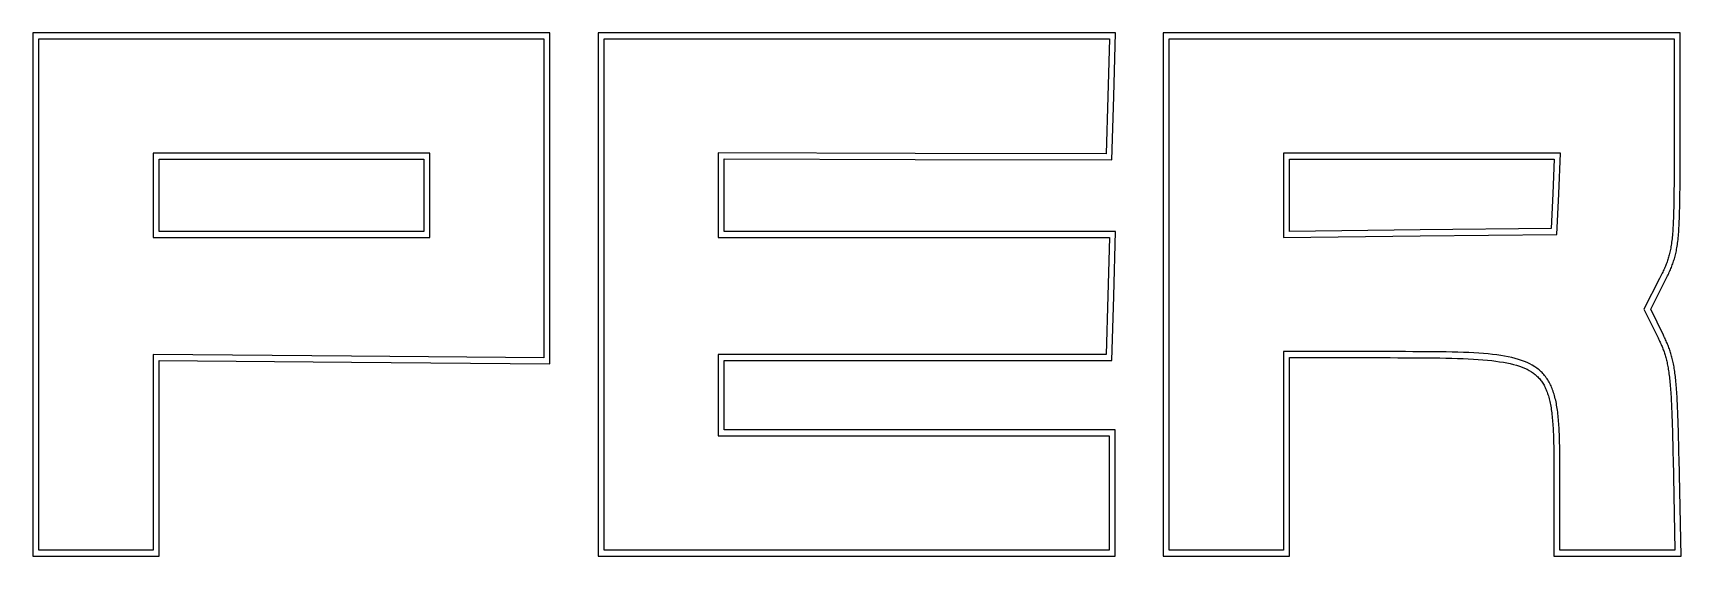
# Model space of a CAD drawing. Header units: metres. Extents: x 0 to 745, y 0 to 539.
# Drawn here: x 225.2 to 444.5, y -0.4 to 69.2 of the extents above; entities that cross this region are included whole.
import ezdxf

# ---------------------------------------------------------------- set-up
doc = ezdxf.new("R2010")
doc.units = ezdxf.units.M

msp = doc.modelspace()

# ---------------------------------------------------------------- linework, layer by layer
at = {"layer": '2', "color": 7}
for p, q in [((259.599936, 69.19988), (225.199936, 69.19988)), ((225.199976, 69.19988), (225.199976, 34.39988)), ((226, 68.399952), (259.6, 68.399952)), ((226.00004, 34.399952), (226.00004, 68.399952)), ((293.999936, 69.19988), (259.599936, 69.19988)), ((259.6, 68.399952), (293.2, 68.399952)), ((293.2, 68.399952), (293.2, 47.17808)), ((293.999936, 47.178008), (293.999936, 69.19988)), ((334.828104, 69.199888), (300.399976, 69.199888)), ((300.399976, 69.19988), (300.399976, 34.39988)), ((301.2, 68.399952), (334.828128, 68.399952)), ((301.2, 34.399944), (301.2, 68.399944)), ((369.26716, 69.199888), (334.828104, 69.199888)), ((334.828128, 68.399952), (368.445312, 68.399952)), ((368.445312, 68.399952), (368.228128, 60.767136)), ((369.028104, 60.74364), (369.26716, 69.199888)), ((375.599976, 69.19988), (375.599976, 34.39988)), ((375.599976, 69.199768), (375.599976, 69.19988)), ((409.999976, 69.199768), (375.599976, 69.199768)), ((376.4, 34.400064), (376.4, 68.400064)), ((376.4, 68.400064), (376.4, 68.399952)), ((376.4, 68.399952), (410, 68.399952)), ((444.399976, 69.199768), (409.999976, 69.199768)), ((410, 68.399952), (443.6, 68.399952)), ((443.6, 68.399952), (443.6, 54.535888)), ((444.399976, 54.535704), (444.399976, 69.199768)), ((368.228128, 60.767136), (368.010936, 53.112448)), ((368.78904, 52.309264), (369.028104, 60.74364)), ((241.2, 53.200008), (241.2, 47.600008)), ((259.6, 53.200008), (241.2, 53.200008)), ((278, 53.200008), (259.6, 53.200008)), ((278, 47.600008), (278, 53.200008)), ((342.60156, 53.176528), (316.4, 53.242128)), ((316.4, 53.242128), (316.4, 47.620256)), ((368.010936, 53.112448), (342.60156, 53.176528)), ((391.6, 53.200008), (391.6, 47.584384)), ((410.037504, 53.200008), (391.6, 53.200008)), ((428.495312, 53.200008), (410.037504, 53.200008)), ((428.237504, 47.781256), (428.495312, 53.200008)), ((443.599121, 52.650245), (443.598327, 52.059684)), ((443.599637, 53.259542), (443.599121, 52.650245)), ((443.599916, 53.887961), (443.599637, 53.259542)), ((443.6, 54.535888), (443.599916, 53.887961)), ((444.398478, 52.058594), (444.399201, 52.649442)), ((444.399201, 52.649442), (444.399661, 53.258976)), ((444.399661, 53.258976), (444.399905, 53.887596)), ((444.399905, 53.887596), (444.399976, 54.535704)), ((242, 52.399968), (259.6, 52.399968)), ((242, 47.599968), (242, 52.399968)), ((259.6, 52.399968), (277.2, 52.399968)), ((277.2, 52.399968), (277.2, 47.599968)), ((317.199976, 47.620192), (317.199976, 52.438944)), ((317.199976, 52.438944), (342.598416, 52.376464)), ((342.598416, 52.376464), (368.78904, 52.309264)), ((392.4, 52.399968), (410.037504, 52.399968)), ((392.4, 47.584344), (392.4, 52.399968)), ((410.037504, 52.399968), (427.656248, 52.399968)), ((427.656248, 52.399968), (427.439064, 47.81872)), ((443.595739, 50.933232), (443.593862, 50.39657)), ((443.597214, 51.487475), (443.595739, 50.933232)), ((443.598327, 52.059684), (443.597214, 51.487475)), ((444.394286, 50.394149), (444.396065, 50.931349)), ((444.396065, 50.931349), (444.397447, 51.48603)), ((444.397447, 51.48603), (444.398478, 52.058594)), ((443.581499, 48.418023), (443.576988, 47.963484)), ((443.585401, 48.888215), (443.581499, 48.418023)), ((443.588734, 49.374447), (443.585401, 48.888215)), ((443.591541, 49.877104), (443.588734, 49.374447)), ((443.593862, 50.39657), (443.591541, 49.877104)), ((444.37786, 47.956341), (444.382299, 48.412148)), ((444.382299, 48.412148), (444.386116, 48.883431)), ((444.386116, 48.883431), (444.389356, 49.370592)), ((444.389356, 49.370592), (444.392065, 49.874031)), ((444.392065, 49.874031), (444.394286, 50.394149)), ((241.2, 47.600008), (241.2, 42.000008)), ((242, 42.799968), (242, 47.599968)), ((277.2, 47.599968), (277.2, 42.799968)), ((278, 42.000008), (278, 47.600008)), ((293.2, 47.17808), (293.2, 25.960888)), ((293.999936, 25.153008), (293.999936, 47.178008)), ((316.4, 47.620256), (316.4, 41.999944)), ((317.199976, 42.79988), (317.199976, 47.620192)), ((391.6, 47.584384), (391.6, 41.964072)), ((392.4, 42.773408), (392.4, 47.584344)), ((427.439064, 47.81872), (427.218752, 43.19528)), ((427.981248, 42.404696), (428.237504, 47.781256)), ((443.552017, 46.294164), (443.543836, 45.912116)), ((443.559382, 46.68994), (443.552017, 46.294164)), ((443.565971, 47.099828), (443.559382, 46.68994)), ((443.571826, 47.524215), (443.565971, 47.099828)), ((443.576988, 47.963484), (443.571826, 47.524215)), ((444.344766, 45.895404), (444.352988, 46.279848)), ((444.352988, 46.279848), (444.360364, 46.677763)), ((444.360364, 46.677763), (444.366938, 47.089549)), ((444.366938, 47.089549), (444.372755, 47.515608)), ((444.372755, 47.515608), (444.37786, 47.956341)), ((443.475271, 43.88652), (443.460211, 43.589774)), ((443.489224, 44.194297), (443.475271, 43.88652)), ((443.502112, 44.513489), (443.489224, 44.194297)), ((443.513976, 44.844481), (443.502112, 44.513489)), ((443.524856, 45.18766), (443.513976, 44.844481)), ((443.534796, 45.543409), (443.524856, 45.18766)), ((443.543836, 45.912116), (443.534796, 45.543409)), ((444.27514, 43.849145), (444.289385, 44.161193)), ((444.289385, 44.161193), (444.302514, 44.484304)), ((444.302514, 44.484304), (444.314571, 44.818879)), ((444.314571, 44.818879), (444.325603, 45.16532)), ((444.325603, 45.16532), (444.335653, 45.524028)), ((444.335653, 45.524028), (444.344766, 45.895404)), ((241.2, 42.000008), (259.6, 42.000008)), ((259.6, 42.799968), (242, 42.799968)), ((277.2, 42.799968), (259.6, 42.799968)), ((259.6, 42.000008), (278, 42.000008)), ((316.4, 41.999944), (342.828128, 41.999944)), ((342.828104, 42.79988), (317.199976, 42.79988)), ((369.26716, 42.79988), (342.828104, 42.79988)), ((342.828128, 41.999944), (368.445312, 41.999944)), ((368.445312, 41.999944), (368.228128, 34.21088)), ((369.028104, 34.188944), (369.26716, 42.79988)), ((391.6, 41.964072), (409.804688, 42.184384)), ((409.795312, 42.984344), (392.4, 42.773408)), ((427.218752, 43.19528), (409.795312, 42.984344)), ((409.804688, 42.184384), (427.981248, 42.404696)), ((443.320312, 41.789016), (443.294964, 41.566654)), ((443.344282, 42.019343), (443.320312, 41.789016)), ((443.366854, 42.258002), (443.344282, 42.019343)), ((443.388071, 42.505379), (443.366854, 42.258002)), ((443.407974, 42.76186), (443.388071, 42.505379)), ((443.426604, 43.027829), (443.407974, 42.76186)), ((443.444002, 43.303672), (443.426604, 43.027829)), ((443.460211, 43.589774), (443.444002, 43.303672)), ((444.089222, 41.472345), (444.1156, 41.702896)), ((444.1156, 41.702896), (444.140393, 41.94088)), ((444.140393, 41.94088), (444.163711, 42.186719)), ((444.163711, 42.186719), (444.185597, 42.440812)), ((444.185597, 42.440812), (444.206098, 42.703562)), ((444.206098, 42.703562), (444.225257, 42.975368)), ((444.225257, 42.975368), (444.243121, 43.256634)), ((444.243121, 43.256634), (444.259733, 43.547759)), ((444.259733, 43.547759), (444.27514, 43.849145)), ((442.91431, 39.528429), (442.869056, 39.369308)), ((442.957611, 39.690515), (442.91431, 39.528429)), ((442.999012, 39.855985), (442.957611, 39.690515)), ((443.038567, 40.025258), (442.999012, 39.855985)), ((443.076329, 40.198754), (443.038567, 40.025258)), ((443.112352, 40.376891), (443.076329, 40.198754)), ((443.146689, 40.560088), (443.112352, 40.376891)), ((443.179394, 40.748765), (443.146689, 40.560088)), ((443.21052, 40.943341), (443.179394, 40.748765)), ((443.240122, 41.144235), (443.21052, 40.943341)), ((443.268252, 41.351866), (443.240122, 41.144235)), ((443.294964, 41.566654), (443.268252, 41.351866)), ((443.681004, 39.319692), (443.727636, 39.493089)), ((443.727636, 39.493089), (443.772269, 39.669841)), ((443.772269, 39.669841), (443.814935, 39.850318)), ((443.814935, 39.850318), (443.855666, 40.034886)), ((443.855666, 40.034886), (443.894492, 40.223913)), ((443.894492, 40.223913), (443.931445, 40.417769)), ((443.931445, 40.417769), (443.966558, 40.61682)), ((443.966558, 40.61682), (443.99986, 40.821435)), ((443.99986, 40.821435), (444.031384, 41.031982)), ((444.031384, 41.031982), (444.061161, 41.24883)), ((444.061161, 41.24883), (444.089222, 41.472345)), ((442.078614, 37.37984), (442.000387, 37.21822)), ((442.154137, 37.538557), (442.078614, 37.37984)), ((442.227011, 37.694791), (442.154137, 37.538557)), ((442.297288, 37.84896), (442.227011, 37.694791)), ((442.365023, 38.001484), (442.297288, 37.84896)), ((442.430269, 38.152781), (442.365023, 38.001484)), ((442.493079, 38.303271), (442.430269, 38.152781)), ((442.553507, 38.453374), (442.493079, 38.303271)), ((442.611607, 38.603507), (442.553507, 38.453374)), ((442.667432, 38.75409), (442.611607, 38.603507)), ((442.721036, 38.905543), (442.667432, 38.75409)), ((442.772472, 39.058284), (442.721036, 38.905543)), ((442.821794, 39.212732), (442.772472, 39.058284)), ((442.869056, 39.369308), (442.821794, 39.212732)), ((442.8786, 37.203428), (442.954077, 37.366695)), ((442.954077, 37.366695), (443.027146, 37.528533)), ((443.027146, 37.528533), (443.097839, 37.689309)), ((443.097839, 37.689309), (443.166188, 37.849393)), ((443.166188, 37.849393), (443.232223, 38.009152)), ((443.232223, 38.009152), (443.295977, 38.168954)), ((443.295977, 38.168954), (443.35748, 38.329167)), ((443.35748, 38.329167), (443.416764, 38.490159)), ((443.416764, 38.490159), (443.473861, 38.652299)), ((443.473861, 38.652299), (443.528802, 38.815954)), ((443.528802, 38.815954), (443.581618, 38.981492)), ((443.581618, 38.981492), (443.632342, 39.149282)), ((443.632342, 39.149282), (443.681004, 39.319692)), ((441.659376, 36.534328), (439.585936, 32.439016)), ((440.481224, 32.434144), (442.373416, 36.173208)), ((441.748952, 36.711751), (441.659376, 36.534328)), ((441.835609, 36.884594), (441.748952, 36.711751)), ((441.919403, 37.053277), (441.835609, 36.884594)), ((442.000387, 37.21822), (441.919403, 37.053277)), ((442.373416, 36.173208), (442.463999, 36.352778)), ((442.463999, 36.352778), (442.551986, 36.52871)), ((442.551986, 36.52871), (442.637409, 36.701374)), ((442.637409, 36.701374), (442.720297, 36.871136)), ((442.720297, 36.871136), (442.800684, 37.038365)), ((442.800684, 37.038365), (442.8786, 37.203428)), ((225.199976, 34.39988), (225.199976, -0.40012)), ((226.00004, 0.399952), (226.00004, 34.399952)), ((300.399976, 34.39988), (300.399976, -0.40012)), ((301.2, 0.399944), (301.2, 34.399944)), ((368.228128, 34.21088), (368.010936, 26.399944)), ((368.78904, 25.59988), (369.028104, 34.188944)), ((375.599976, 34.39988), (375.599976, -0.40012)), ((376.4, 0.400064), (376.4, 34.400064)), ((439.585936, 32.439016), (441.457816, 28.640576)), ((442.174976, 28.99508), (440.481224, 32.434144)), ((441.457816, 28.640576), (441.531785, 28.489427)), ((442.251057, 28.839495), (442.174976, 28.99508)), ((442.325169, 28.685324), (442.251057, 28.839495)), ((442.397339, 28.532322), (442.325169, 28.685324)), ((442.467593, 28.380245), (442.397339, 28.532322)), ((267.603128, 26.17808), (241.19844, 26.40308)), ((241.19844, 26.40308), (241.20004, 12.999952)), ((342.6, 26.399944), (316.4, 26.399944)), ((316.4, 26.399944), (316.4, 20.999944)), ((368.010936, 26.399944), (342.6, 26.399944)), ((405.8, 26.795264), (391.6, 26.800064)), ((391.6, 26.800064), (391.6, 13.200064)), ((406.842421, 26.794888), (405.8, 26.795264)), ((407.851957, 26.794144), (406.842421, 26.794888)), ((408.829168, 26.792579), (407.851957, 26.794144)), ((409.774615, 26.789742), (408.829168, 26.792579)), ((410.688858, 26.78518), (409.774615, 26.789742)), ((411.572459, 26.778443), (410.688858, 26.78518)), ((412.425978, 26.769078), (411.572459, 26.778443)), ((413.249976, 26.756634), (412.425978, 26.769078)), ((414.045013, 26.740658), (413.249976, 26.756634)), ((414.811651, 26.720698), (414.045013, 26.740658)), ((415.550449, 26.696304), (414.811651, 26.720698)), ((416.261969, 26.667023), (415.550449, 26.696304)), ((416.946772, 26.632402), (416.261969, 26.667023)), ((417.605418, 26.591991), (416.946772, 26.632402)), ((418.238467, 26.545338), (417.605418, 26.591991)), ((418.846482, 26.49199), (418.238467, 26.545338)), ((419.430022, 26.431496), (418.846482, 26.49199)), ((419.989647, 26.363404), (419.430022, 26.431496)), ((420.52592, 26.287262), (419.989647, 26.363404)), ((441.531785, 28.489427), (441.603636, 28.340294)), ((441.603636, 28.340294), (441.673407, 28.192896)), ((441.673407, 28.192896), (441.741139, 28.046951)), ((441.741139, 28.046951), (441.806871, 27.902179)), ((441.806871, 27.902179), (441.870642, 27.758299)), ((441.870642, 27.758299), (441.932493, 27.615028)), ((441.932493, 27.615028), (441.992463, 27.472085)), ((441.992463, 27.472085), (442.050592, 27.32919)), ((442.050592, 27.32919), (442.106918, 27.186061)), ((442.106918, 27.186061), (442.161483, 27.042416)), ((442.161483, 27.042416), (442.214325, 26.897975)), ((442.214325, 26.897975), (442.265484, 26.752456)), ((442.265484, 26.752456), (442.315, 26.605577)), ((442.315, 26.605577), (442.362913, 26.457058)), ((442.362913, 26.457058), (442.409261, 26.306617)), ((442.535958, 28.228846), (442.467593, 28.380245)), ((442.602461, 28.077882), (442.535958, 28.228846)), ((442.667127, 27.927106), (442.602461, 28.077882)), ((442.729985, 27.776274), (442.667127, 27.927106)), ((442.79106, 27.625141), (442.729985, 27.776274)), ((442.850378, 27.473461), (442.79106, 27.625141)), ((442.907968, 27.320989), (442.850378, 27.473461)), ((442.963854, 27.167481), (442.907968, 27.320989)), ((443.018063, 27.012691), (442.963854, 27.167481)), ((443.070623, 26.856375), (443.018063, 27.012691)), ((443.12156, 26.698286), (443.070623, 26.856375)), ((443.1709, 26.538181), (443.12156, 26.698286)), ((443.21867, 26.375813), (443.1709, 26.538181)), ((443.264897, 26.210938), (443.21867, 26.375813)), ((241.999976, 12.99988), (241.998376, 25.596752)), ((241.998376, 25.596752), (267.596808, 25.378008)), ((267.596808, 25.378008), (293.999936, 25.153008)), ((293.2, 25.960888), (267.603128, 26.17808)), ((317.199976, 20.99988), (317.199976, 25.59988)), ((317.199976, 25.59988), (342.599976, 25.59988)), ((342.599976, 25.59988), (368.78904, 25.59988)), ((392.399976, 13.19988), (392.399976, 25.99988)), ((392.399976, 25.99988), (405.799976, 25.99508)), ((405.799976, 25.99508), (406.841893, 25.99432)), ((406.841893, 25.99432), (407.85043, 25.992436)), ((407.85043, 25.992436), (408.826098, 25.989091)), ((408.826098, 25.989091), (409.769405, 25.983948)), ((409.769405, 25.983948), (410.680862, 25.976671)), ((410.680862, 25.976671), (411.560978, 25.966924)), ((411.560978, 25.966924), (412.410263, 25.954369)), ((412.410263, 25.954369), (413.229226, 25.93867)), ((413.229226, 25.93867), (414.018377, 25.91949)), ((414.018377, 25.91949), (414.778225, 25.896493)), ((414.778225, 25.896493), (415.509281, 25.869343)), ((415.509281, 25.869343), (416.212054, 25.837702)), ((416.212054, 25.837702), (416.887053, 25.801235)), ((416.887053, 25.801235), (417.534788, 25.759604)), ((417.534788, 25.759604), (418.155769, 25.712472)), ((418.155769, 25.712472), (418.750505, 25.659504)), ((418.750505, 25.659504), (419.319507, 25.600363)), ((419.319507, 25.600363), (419.863282, 25.534712)), ((419.863282, 25.534712), (420.382342, 25.462215)), ((420.382342, 25.462215), (420.877196, 25.382534)), ((421.0394, 26.202619), (420.52592, 26.287262)), ((420.877196, 25.382534), (421.348353, 25.295334)), ((421.530649, 26.109021), (421.0394, 26.202619)), ((421.348353, 25.295334), (421.796323, 25.200278)), ((422.000227, 26.006019), (421.530649, 26.109021)), ((421.796323, 25.200278), (422.221616, 25.097029)), ((422.448694, 25.893159), (422.000227, 26.006019)), ((422.221616, 25.097029), (422.624741, 24.98525)), ((422.876612, 25.76999), (422.448694, 25.893159)), ((422.624741, 24.98525), (423.006208, 24.864606)), ((423.284541, 25.636061), (422.876612, 25.76999)), ((423.006208, 24.864606), (423.366526, 24.734759)), ((423.673042, 25.490918), (423.284541, 25.636061)), ((423.366526, 24.734759), (423.706206, 24.595372)), ((424.042676, 25.334111), (423.673042, 25.490918)), ((423.706206, 24.595372), (424.025756, 24.44611)), ((424.025756, 24.44611), (424.325687, 24.286636)), ((424.394003, 25.165188), (424.042676, 25.334111)), ((424.325687, 24.286636), (424.606508, 24.116613)), ((424.727584, 24.983696), (424.394003, 25.165188)), ((425.04398, 24.789184), (424.727584, 24.983696)), ((425.343752, 24.5812), (425.04398, 24.789184)), ((425.487294, 24.472008), (425.343752, 24.5812)), ((425.626319, 24.359286), (425.487294, 24.472008)), ((425.760897, 24.243013), (425.626319, 24.359286)), ((425.891095, 24.123168), (425.760897, 24.243013)), ((442.409261, 26.306617), (442.454085, 26.153972)), ((442.454085, 26.153972), (442.497424, 25.998843)), ((442.497424, 25.998843), (442.539318, 25.840948)), ((442.539318, 25.840948), (442.579807, 25.680006)), ((442.579807, 25.680006), (442.61893, 25.515736)), ((442.61893, 25.515736), (442.656726, 25.347856)), ((442.656726, 25.347856), (442.693236, 25.176085)), ((442.693236, 25.176085), (442.728499, 25.000141)), ((442.728499, 25.000141), (442.762555, 24.819744)), ((442.762555, 24.819744), (442.795442, 24.634612)), ((442.795442, 24.634612), (442.827202, 24.444463)), ((442.827202, 24.444463), (442.857873, 24.249017)), ((442.857873, 24.249017), (442.887495, 24.047992)), ((443.309606, 26.043311), (443.264897, 26.210938)), ((443.352826, 25.872687), (443.309606, 26.043311)), ((443.394581, 25.69882), (443.352826, 25.872687)), ((443.4349, 25.521466), (443.394581, 25.69882)), ((443.473808, 25.340379), (443.4349, 25.521466)), ((443.511331, 25.155314), (443.473808, 25.340379)), ((443.547498, 24.966026), (443.511331, 25.155314)), ((443.582334, 24.772271), (443.547498, 24.966026)), ((443.615865, 24.573802), (443.582334, 24.772271)), ((443.648119, 24.370375), (443.615865, 24.573802)), ((443.679122, 24.161746), (443.648119, 24.370375)), ((443.7089, 23.947667), (443.679122, 24.161746)), ((424.606508, 24.116613), (424.868728, 23.935704)), ((424.868728, 23.935704), (424.993308, 23.841073)), ((424.993308, 23.841073), (425.114001, 23.743591)), ((425.114001, 23.743591), (425.230873, 23.64318)), ((425.230873, 23.64318), (425.343986, 23.539765)), ((425.343986, 23.539765), (425.453407, 23.433266)), ((425.453407, 23.433266), (425.5592, 23.323608)), ((425.5592, 23.323608), (425.66143, 23.210714)), ((425.66143, 23.210714), (425.760161, 23.094505)), ((425.760161, 23.094505), (425.855457, 22.974904)), ((425.855457, 22.974904), (425.947384, 22.851835)), ((426.016984, 23.999728), (425.891095, 24.123168)), ((425.947384, 22.851835), (426.036007, 22.725221)), ((426.138632, 23.872672), (426.016984, 23.999728)), ((426.036007, 22.725221), (426.121389, 22.594984)), ((426.121389, 22.594984), (426.203596, 22.461046)), ((426.256107, 23.741979), (426.138632, 23.872672)), ((426.203596, 22.461046), (426.282692, 22.323331)), ((426.36948, 23.607626), (426.256107, 23.741979)), ((426.282692, 22.323331), (426.358742, 22.181762)), ((426.358742, 22.181762), (426.431811, 22.036261)), ((426.478818, 23.469593), (426.36948, 23.607626)), ((426.431811, 22.036261), (426.501962, 21.886752)), ((426.584191, 23.327857), (426.478818, 23.469593)), ((426.685668, 23.182396), (426.584191, 23.327857)), ((426.783318, 23.03319), (426.685668, 23.182396)), ((426.877209, 22.880216), (426.783318, 23.03319)), ((426.96741, 22.723453), (426.877209, 22.880216)), ((427.053991, 22.56288), (426.96741, 22.723453)), ((427.13702, 22.398474), (427.053991, 22.56288)), ((427.216566, 22.230213), (427.13702, 22.398474)), ((427.292699, 22.058077), (427.216566, 22.230213)), ((427.365487, 21.882044), (427.292699, 22.058077)), ((442.887495, 24.047992), (442.916109, 23.841107)), ((442.916109, 23.841107), (442.943752, 23.62808)), ((442.943752, 23.62808), (442.97042, 23.40867)), ((442.97042, 23.40867), (442.996103, 23.18265)), ((442.996103, 23.18265), (443.020832, 22.949762)), ((443.020832, 22.949762), (443.044638, 22.709747)), ((443.044638, 22.709747), (443.067554, 22.462349)), ((443.067554, 22.462349), (443.08961, 22.207307)), ((443.08961, 22.207307), (443.11084, 21.944364)), ((443.11084, 21.944364), (443.131274, 21.673263)), ((443.73748, 23.727896), (443.7089, 23.947667)), ((443.764933, 23.502147), (443.73748, 23.727896)), ((443.791335, 23.270123), (443.764933, 23.502147)), ((443.816722, 23.031554), (443.791335, 23.270123)), ((443.841127, 22.786174), (443.816722, 23.031554)), ((443.864585, 22.533714), (443.841127, 22.786174)), ((443.887131, 22.273907), (443.864585, 22.533714)), ((443.908798, 22.006485), (443.887131, 22.273907)), ((443.929621, 21.73118), (443.908798, 22.006485)), ((316.4, 20.999944), (316.4, 15.599944)), ((317.199976, 16.39988), (317.199976, 20.99988)), ((426.501962, 21.886752), (426.569262, 21.733156)), ((426.569262, 21.733156), (426.633774, 21.575397)), ((426.633774, 21.575397), (426.695564, 21.413397)), ((426.695564, 21.413397), (426.754695, 21.24708)), ((426.754695, 21.24708), (426.811233, 21.076368)), ((426.811233, 21.076368), (426.865242, 20.901184)), ((426.865242, 20.901184), (426.916787, 20.721451)), ((426.916787, 20.721451), (426.965933, 20.537091)), ((426.965933, 20.537091), (427.012744, 20.348028)), ((427.012744, 20.348028), (427.057285, 20.154184)), ((427.057285, 20.154184), (427.09962, 19.955482)), ((427.09962, 19.955482), (427.139815, 19.751845)), ((427.139815, 19.751845), (427.177933, 19.543195)), ((427.434998, 21.702092), (427.365487, 21.882044)), ((427.501303, 21.518199), (427.434998, 21.702092)), ((427.56447, 21.330343), (427.501303, 21.518199)), ((427.624567, 21.138504), (427.56447, 21.330343)), ((427.681664, 20.942659), (427.624567, 21.138504)), ((427.73583, 20.742786), (427.681664, 20.942659)), ((427.787134, 20.538865), (427.73583, 20.742786)), ((427.835644, 20.330874), (427.787134, 20.538865)), ((427.881429, 20.11879), (427.835644, 20.330874)), ((427.924559, 19.902592), (427.881429, 20.11879)), ((427.965102, 19.682258), (427.924559, 19.902592)), ((443.131274, 21.673263), (443.150945, 21.393744)), ((443.150945, 21.393744), (443.169883, 21.105549)), ((443.169883, 21.105549), (443.188122, 20.808421)), ((443.188122, 20.808421), (443.205692, 20.502101)), ((443.205692, 20.502101), (443.222624, 20.186331)), ((443.222624, 20.186331), (443.238952, 19.860852)), ((443.238952, 19.860852), (443.254707, 19.525407)), ((443.949634, 21.447725), (443.929621, 21.73118)), ((443.968872, 21.155851), (443.949634, 21.447725)), ((443.987369, 20.855291), (443.968872, 21.155851)), ((444.00516, 20.545776), (443.987369, 20.855291)), ((444.022279, 20.227041), (444.00516, 20.545776)), ((444.038759, 19.898815), (444.022279, 20.227041)), ((444.054637, 19.560832), (444.038759, 19.898815)), ((427.177933, 19.543195), (427.21404, 19.329456)), ((427.21404, 19.329456), (427.248112, 19.110665)), ((427.248112, 19.110665), (427.280125, 18.886885)), ((427.280125, 18.886885), (427.310143, 18.658073)), ((427.310143, 18.658073), (427.338231, 18.424187)), ((427.338231, 18.424187), (427.364451, 18.185186)), ((427.364451, 18.185186), (427.388869, 17.941029)), ((427.388869, 17.941029), (427.411547, 17.691672)), ((427.411547, 17.691672), (427.43255, 17.437075)), ((428.003128, 19.457768), (427.965102, 19.682258)), ((428.038794, 19.228979), (428.003128, 19.457768)), ((428.072261, 18.995727), (428.038794, 19.228979)), ((428.103598, 18.757957), (428.072261, 18.995727)), ((428.132876, 18.515611), (428.103598, 18.757957)), ((428.160164, 18.268636), (428.132876, 18.515611)), ((428.185532, 18.016974), (428.160164, 18.268636)), ((428.20905, 17.76057), (428.185532, 18.016974)), ((428.230787, 17.499369), (428.20905, 17.76057)), ((443.254707, 19.525407), (443.26992, 19.179737)), ((443.26992, 19.179737), (443.284623, 18.823584)), ((443.284623, 18.823584), (443.298847, 18.45669)), ((443.298847, 18.45669), (443.312626, 18.078796)), ((443.312626, 18.078796), (443.325989, 17.689645)), ((443.325989, 17.689645), (443.33897, 17.288978)), ((444.069945, 19.212824), (444.054637, 19.560832)), ((444.084719, 18.854523), (444.069945, 19.212824)), ((444.098992, 18.485661), (444.084719, 18.854523)), ((444.1128, 18.105971), (444.098992, 18.485661)), ((444.126176, 17.715184), (444.1128, 18.105971)), ((444.139155, 17.313033), (444.126176, 17.715184)), ((316.4, 15.599944), (342.8, 15.599944)), ((342.799976, 16.39988), (317.199976, 16.39988)), ((369.199976, 16.39988), (342.799976, 16.39988)), ((342.8, 15.599944), (368.4, 15.599944)), ((368.4, 15.599944), (368.4, 7.999944)), ((369.199976, 7.99988), (369.199976, 16.39988)), ((427.43255, 17.437075), (427.451941, 17.177196)), ((427.451941, 17.177196), (427.469784, 16.911992)), ((427.469784, 16.911992), (427.486143, 16.641423)), ((427.486143, 16.641423), (427.501082, 16.365445)), ((427.501082, 16.365445), (427.514665, 16.084019)), ((427.514665, 16.084019), (427.526955, 15.797101)), ((427.526955, 15.797101), (427.538016, 15.50465)), ((427.538016, 15.50465), (427.547913, 15.206624)), ((428.250814, 17.233313), (428.230787, 17.499369)), ((428.269201, 16.962348), (428.250814, 17.233313)), ((428.286017, 16.686417), (428.269201, 16.962348)), ((428.301331, 16.405465), (428.286017, 16.686417)), ((428.315215, 16.119435), (428.301331, 16.405465)), ((428.327737, 15.828273), (428.315215, 16.119435)), ((428.338968, 15.531921), (428.327737, 15.828273)), ((428.348977, 15.230325), (428.338968, 15.531921)), ((443.33897, 17.288978), (443.351599, 16.876537)), ((443.351599, 16.876537), (443.363909, 16.452064)), ((443.363909, 16.452064), (443.37593, 16.015301)), ((443.37593, 16.015301), (443.387696, 15.565989)), ((443.387696, 15.565989), (443.399237, 15.10387)), ((444.151771, 16.899251), (444.139155, 17.313033)), ((444.164059, 16.473568), (444.151771, 16.899251)), ((444.176053, 16.035718), (444.164059, 16.473568)), ((444.187787, 15.585433), (444.176053, 16.035718)), ((444.199296, 15.122445), (444.187787, 15.585433)), ((391.6, 13.200064), (391.6, 0.400064)), ((392.399976, -0.40012), (392.399976, 13.19988)), ((427.547913, 15.206624), (427.556708, 14.902981)), ((427.556708, 14.902981), (427.564466, 14.59368)), ((427.564466, 14.59368), (427.571251, 14.278678)), ((427.571251, 14.278678), (427.577126, 13.957935)), ((427.577126, 13.957935), (427.582156, 13.631408)), ((427.582156, 13.631408), (427.586403, 13.299055)), ((427.586403, 13.299055), (427.589933, 12.960835)), ((428.357835, 14.923428), (428.348977, 15.230325)), ((428.36561, 14.611174), (428.357835, 14.923428)), ((428.372373, 14.293508), (428.36561, 14.611174)), ((428.378194, 13.970374), (428.372373, 14.293508)), ((428.383142, 13.641715), (428.378194, 13.970374)), ((428.387288, 13.307477), (428.383142, 13.641715)), ((428.390701, 12.967603), (428.387288, 13.307477)), ((443.399237, 15.10387), (443.410586, 14.628686)), ((443.410586, 14.628686), (443.421774, 14.140179)), ((443.421774, 14.140179), (443.432832, 13.63809)), ((443.432832, 13.63809), (443.443793, 13.122162)), ((444.210614, 14.646486), (444.199296, 15.122445)), ((444.221775, 14.157288), (444.210614, 14.646486)), ((444.232814, 13.654583), (444.221775, 14.157288)), ((444.243766, 13.138105), (444.232814, 13.654583)), ((241.20004, 12.999952), (241.20004, 0.399952)), ((241.999976, -0.40012), (241.999976, 12.99988)), ((427.589933, 12.960835), (427.592808, 12.616705)), ((427.592808, 12.616705), (427.595093, 12.266625)), ((427.595093, 12.266625), (427.596851, 11.910552)), ((427.596851, 11.910552), (427.598146, 11.548444)), ((427.598146, 11.548444), (427.599042, 11.18026)), ((427.599042, 11.18026), (427.599604, 10.805958)), ((428.393451, 12.622037), (428.390701, 12.967603)), ((428.395607, 12.270723), (428.393451, 12.622037)), ((428.39724, 11.913606), (428.395607, 12.270723)), ((428.39842, 11.55063), (428.39724, 11.913606)), ((428.399216, 11.181739), (428.39842, 11.55063)), ((428.399698, 10.806877), (428.399216, 11.181739)), ((443.443793, 13.122162), (443.454688, 12.592136)), ((443.454688, 12.592136), (443.703128, 0.399952)), ((444.254664, 12.607584), (444.243766, 13.138105)), ((444.518728, -0.400232), (444.254664, 12.607584)), ((427.599604, 10.805958), (427.599894, 10.425496)), ((427.599894, 10.425496), (427.599976, 10.038832)), ((427.599976, 10.038832), (427.599976, -0.400232)), ((428.399936, 10.425988), (428.399698, 10.806877)), ((428.4, 10.039016), (428.399936, 10.425988)), ((428.4, 0.399952), (428.4, 10.039016)), ((368.4, 7.999944), (368.4, 0.399944)), ((369.199976, -0.40012), (369.199976, 7.99988)), ((233.60004, 0.399952), (226.00004, 0.399952)), ((241.20004, 0.399952), (233.60004, 0.399952)), ((334.8, 0.399944), (301.2, 0.399944)), ((368.4, 0.399944), (334.8, 0.399944)), ((384, 0.400064), (376.4, 0.400064)), ((391.6, 0.400064), (384, 0.400064)), ((436.054688, 0.399952), (428.4, 0.399952)), ((443.703128, 0.399952), (436.054688, 0.399952)), ((225.199976, -0.40012), (233.599976, -0.40012)), ((233.599976, -0.40012), (241.999976, -0.40012)), ((300.399976, -0.40012), (334.799976, -0.40012)), ((334.799976, -0.40012), (369.199976, -0.40012)), ((375.599976, -0.40012), (383.999976, -0.40012)), ((383.999976, -0.40012), (392.399976, -0.40012)), ((427.599976, -0.400232), (436.054664, -0.400232)), ((436.054664, -0.400232), (444.518728, -0.400232))]:
    msp.add_line(p, q, dxfattribs=at)

doc.saveas('drawing.dxf')
